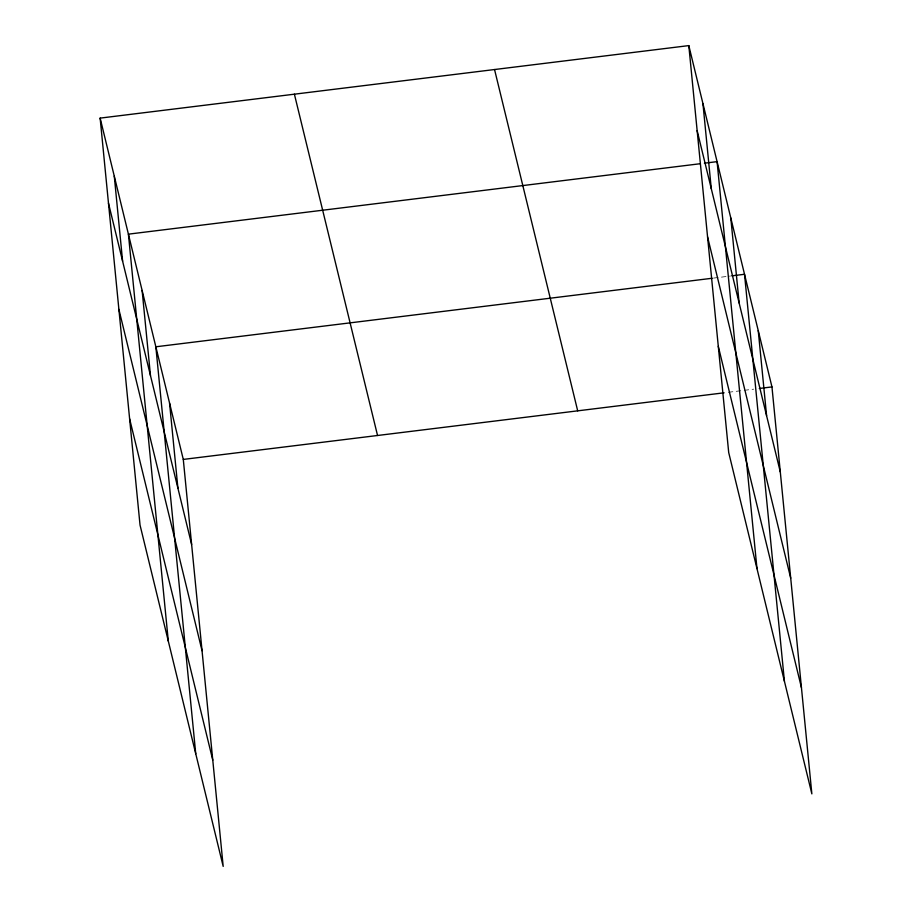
<?xml version="1.0" encoding="UTF-8"?>
<svg xmlns="http://www.w3.org/2000/svg" width="912" height="912" viewBox="0 0 912 912"><rect width="100%" height="100%" fill="white"/><g stroke="black" fill="none" stroke-linecap="round" stroke-linejoin="round"><path stroke-width="0.68" stroke-dasharray="4.56 3.42" d="M713.549 278.092L730.444 276.017M728.323 392.285L753.654 389.162"/><path stroke-width="1.37" d="M100.138 118.115L183.289 459.42L223.189 866.4L140.038 525.084L100.138 118.115L688.811 45.6L771.962 386.916L811.862 793.885L728.711 452.58L688.811 45.6M700.188 163.727L128.41 234.156L168.31 641.136M704.406 163.202L717.083 161.641L756.983 568.621M712.147 278.263L155.849 346.788L195.749 753.768M731.846 275.834L744.523 274.284L784.423 681.253M183.289 459.42L724.094 392.81M759.286 388.478L771.962 386.916M697.144 130.644L780.296 471.96M707.564 236.881L790.715 578.197M718.291 346.343L801.443 687.648M494.543 69.529L577.695 410.845M294.394 94.187L377.545 435.491M108.471 203.159L191.623 544.464M118.891 309.396L202.042 650.712M129.629 418.847L212.781 760.163M758.237 330.6L766.582 415.644M730.797 217.968L739.142 303.012M702.947 103.626L711.28 188.67M169.564 403.104L177.908 488.148M142.124 290.472L150.469 375.516M114.274 176.13L122.607 261.185"/></g></svg>
